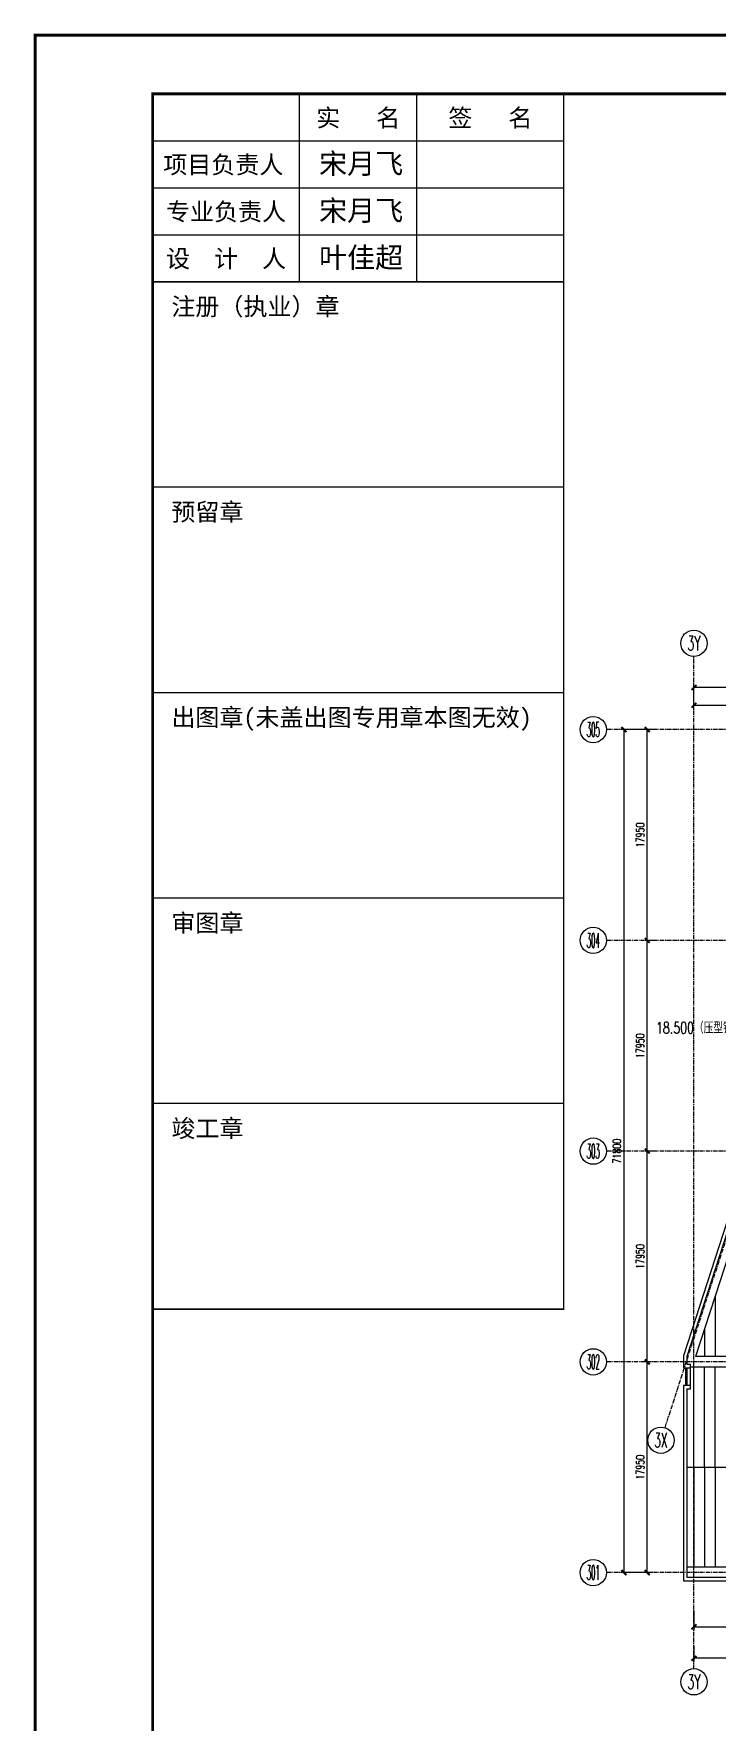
# Model space of a CAD drawing. Extents: x -599358 to 2865263, y -1062760 to 486533.
# Drawn here: x 2056143 to 2114340, y -892293 to -748482 of the extents above; entities that cross this region are included whole.
import ezdxf
from ezdxf.enums import TextEntityAlignment as Align

# ---------------------------------------------------------------- set-up
doc = ezdxf.new("R2010")
doc.units = 0
doc.linetypes.add('CENTER', pattern=[2, 1.25, -0.25, 0.25, -0.25])
for name, color, linetype in [('0-cxFrame', 155, 'Continuous'), ('3符号', 173, 'Continuous'), ('A-LIN-V', 9, 'Continuous'), ('A-SFCE', 30, 'Continuous'), ('A-WINDOW', 140, 'Continuous'), ('DIM', 173, 'Continuous'), ('DOTE', 1, 'CENTER'), ('qianming', 155, 'Continuous')]:
    doc.layers.add(name, color=color, linetype=linetype)
doc.layers.add('0-cxText', color=131, linetype='Continuous', lineweight=25)
doc.layers.add('底板111', color=5, linetype='Continuous', lineweight=13)
doc.styles.add('_TCH_AXIS', font='COMPLEX', dxfattribs={"bigfont": 'GBCBIG'})
doc.styles.add('cx_biaoti', font='')
doc.styles.add('cx_tuming', font='simhei.ttf')
doc.styles.add('cx_tuqian1', font='宋体.shx')
doc.styles.add('DHTEXT-1', font='romans.shx', dxfattribs={"width": 0.7, "bigfont": 'chinese.shx'})
doc.styles.add('卓越符号', font='ROMANS.shx', dxfattribs={"width": 0.7, "bigfont": 'CHINESE.shx'})
doc.styles.add('图框宋体', font='', dxfattribs={"width": 0.75})
doc.styles.add('黑体', font='simhei.ttf')
doc.styles.get('cx_biaoti').set_extended_font_data('SimSun')
doc.styles.get('图框宋体').set_extended_font_data('SimSun')
doc.dimstyles.new('ZN280', dxfattribs={"dimscale": 280, "dimtxt": 2.5, "dimasz": 1.5, "dimexe": 1, "dimexo": 2, "dimgap": 0.9, "dimtad": 1, "dimdec": 0, "dimdsep": 46, "dimtxsty": 'DHTEXT-1', "dimblk": 'ARCHTICK', "dimcen": 2.5, "dimclrd": 173, "dimclre": 173, "dimclrt": 7, "dimazin": 2, "dimtfac": 1, "dimtdec": 0, "dimtix": 1, "dimtmove": 2, "dimatfit": 3, "dimfxl": 0, "dimarcsym": 0})

# ---------------------------------------------------------------- blocks, each defined once
blk = doc.blocks.new('卓越-轴号')
blk.add_circle((0, 0), 4)
at = {"color": 0, "style": '_TCH_AXIS', "width": 1.041667, "flags": 8}
blk.add_attdef('A', text='', height=4.48, dxfattribs=at).set_placement((-2, -2.24), (2, -2.24), align=Align.FIT)
blk = doc.blocks.new('*U612')
at = {"ltscale": 10}
blk.add_line((3.48, 0), (-6.85, 0), dxfattribs=at)
blk.add_lwpolyline([(3, 3), (0, 0), (-3, 3), (13.45, 3)])
at = {"color": 0, "style": '卓越符号', "width": 0.7, "flags": 8}
blk.add_attdef('±0.000', text='', height=3.5, dxfattribs=at).set_placement((13.45, 4.35), align=Align.RIGHT)
blk = doc.blocks.new('_ArchTick')
at = {"color": 0, "linetype": 'ByBlock', "const_width": 0.4}
blk.add_lwpolyline([(-0.5, -0.5), (0.5, 0.5)], dxfattribs=at)
blk = doc.blocks.new('*D2010')
at = {"layer": 'Defpoints', "color": 0, "ltscale": 2800, "transparency": 16777216}
for p in [(2112359, -882272), (2121359, -882272), (2121359, -884168)]:
    blk.add_point(p, dxfattribs=at)
at = {"layer": 'DIM', "color": 173, "linetype": 'ByBlock', "lineweight": -2, "ltscale": 2800, "transparency": 16777216}
for p, q in [((2112359, -882832), (2112359, -884448)), ((2121359, -882832), (2121359, -884448)), ((2112359, -884168), (2121359, -884168))]:
    blk.add_line(p, q, dxfattribs=at)
at = {"layer": 'DIM', "color": 173, "lineweight": -2, "ltscale": 2800, "transparency": 16777216, "xscale": 420, "yscale": 420, "zscale": 420, "rotation": 180}
blk.add_blockref('_ArchTick', (2112359, -884168), dxfattribs=at)
at = {"layer": 'DIM', "color": 173, "lineweight": -2, "ltscale": 2800, "transparency": 16777216, "xscale": 420, "yscale": 420, "zscale": 420}
blk.add_blockref('_ArchTick', (2121359, -884168), dxfattribs=at)
at = {"layer": 'DIM', "color": 7, "ltscale": 2800, "transparency": 16777216, "insert": (2116859, -883566), "char_height": 700, "attachment_point": 5, "style": 'DHTEXT-1'}
blk.add_mtext('9000', dxfattribs=at)
blk = doc.blocks.new('*D2006')
at = {"layer": 'Defpoints', "color": 0, "ltscale": 2800, "transparency": 16777216}
for p in [(2112359, -885239), (2296359, -885239), (2112359, -886850)]:
    blk.add_point(p, dxfattribs=at)
at = {"layer": 'DIM', "color": 173, "linetype": 'ByBlock', "lineweight": -2, "ltscale": 2800, "transparency": 16777216}
for p, q in [((2112359, -885799), (2112359, -887130)), ((2296359, -885799), (2296359, -887130)), ((2296359, -886850), (2112359, -886850))]:
    blk.add_line(p, q, dxfattribs=at)
at = {"layer": 'DIM', "color": 173, "lineweight": -2, "ltscale": 2800, "transparency": 16777216, "xscale": 420, "yscale": 420, "zscale": 420, "rotation": 180}
blk.add_blockref('_ArchTick', (2112359, -886850), dxfattribs=at)
at = {"layer": 'DIM', "color": 173, "lineweight": -2, "ltscale": 2800, "transparency": 16777216, "xscale": 420, "yscale": 420, "zscale": 420}
blk.add_blockref('_ArchTick', (2296359, -886850), dxfattribs=at)
at = {"layer": 'DIM', "color": 7, "ltscale": 2800, "transparency": 16777216, "insert": (2204359, -886248), "char_height": 700, "attachment_point": 5, "style": 'DHTEXT-1'}
blk.add_mtext('184000', dxfattribs=at)
blk = doc.blocks.new('*D2007')
at = {"layer": 'Defpoints', "color": 0, "ltscale": 2800, "transparency": 16777216}
for p in [(2108382, -861600), (2109098, -861600), (2109098, -879550)]:
    blk.add_point(p, dxfattribs=at)
at = {"layer": 'DIM', "color": 173, "linetype": 'ByBlock', "lineweight": -2, "ltscale": 2800, "transparency": 16777216}
for p, q in [((2108538, -861600), (2108102, -861600)), ((2108382, -879550), (2108382, -861600)), ((2108538, -879550), (2108102, -879550))]:
    blk.add_line(p, q, dxfattribs=at)
at = {"layer": 'DIM', "color": 173, "lineweight": -2, "ltscale": 2800, "transparency": 16777216, "xscale": 420, "yscale": 420, "zscale": 420}
for p, rotation in [((2108382, -861600), 90), ((2108382, -879550), 270)]:
    blk.add_blockref('_ArchTick', p, dxfattribs=dict(at, rotation=rotation))
at = {"layer": 'DIM', "color": 7, "ltscale": 2800, "transparency": 16777216, "insert": (2107780, -870575), "char_height": 700, "attachment_point": 5, "rotation": 90, "style": 'DHTEXT-1'}
blk.add_mtext('17950', dxfattribs=at)
blk = doc.blocks.new('*D2008')
at = {"layer": 'Defpoints', "color": 0, "ltscale": 2800, "transparency": 16777216}
for p in [(2108382, -843650), (2108382, -843650), (2109098, -861600)]:
    blk.add_point(p, dxfattribs=at)
at = {"layer": 'DIM', "color": 173, "linetype": 'ByBlock', "lineweight": -2, "ltscale": 2800, "transparency": 16777216}
for p, q in [((2108382, -861600), (2108382, -843650)), ((2108942, -843650), (2108662, -843650)), ((2108538, -861600), (2108102, -861600))]:
    blk.add_line(p, q, dxfattribs=at)
at = {"layer": 'DIM', "color": 173, "lineweight": -2, "ltscale": 2800, "transparency": 16777216, "xscale": 420, "yscale": 420, "zscale": 420}
for p, rotation in [((2108382, -843650), 90), ((2108382, -861600), 270)]:
    blk.add_blockref('_ArchTick', p, dxfattribs=dict(at, rotation=rotation))
at = {"layer": 'DIM', "color": 7, "ltscale": 2800, "transparency": 16777216, "insert": (2107780, -852625), "char_height": 700, "attachment_point": 5, "rotation": 90, "style": 'DHTEXT-1'}
blk.add_mtext('17950', dxfattribs=at)
blk = doc.blocks.new('*D2009')
at = {"layer": 'Defpoints', "color": 0, "ltscale": 2800, "transparency": 16777216}
for p in [(2108382, -825700), (2108382, -825700), (2108382, -843650)]:
    blk.add_point(p, dxfattribs=at)
at = {"layer": 'DIM', "color": 173, "linetype": 'ByBlock', "lineweight": -2, "ltscale": 2800, "transparency": 16777216}
for p, q in [((2108382, -843650), (2108382, -825700)), ((2108942, -825700), (2108662, -825700)), ((2108942, -843650), (2108662, -843650))]:
    blk.add_line(p, q, dxfattribs=at)
at = {"layer": 'DIM', "color": 173, "lineweight": -2, "ltscale": 2800, "transparency": 16777216, "xscale": 420, "yscale": 420, "zscale": 420}
for p, rotation in [((2108382, -825700), 90), ((2108382, -843650), 270)]:
    blk.add_blockref('_ArchTick', p, dxfattribs=dict(at, rotation=rotation))
at = {"layer": 'DIM', "color": 7, "ltscale": 2800, "transparency": 16777216, "insert": (2107780, -834675), "char_height": 700, "attachment_point": 5, "rotation": 90, "style": 'DHTEXT-1'}
blk.add_mtext('17950', dxfattribs=at)
blk = doc.blocks.new('*D2019')
at = {"layer": 'Defpoints', "color": 0, "ltscale": 2800, "transparency": 16777216}
for p in [(2108382, -807750), (2108382, -807750), (2108382, -825700)]:
    blk.add_point(p, dxfattribs=at)
at = {"layer": 'DIM', "color": 173, "linetype": 'ByBlock', "lineweight": -2, "ltscale": 2800, "transparency": 16777216}
for p, q in [((2108382, -825700), (2108382, -807750)), ((2108942, -807750), (2108662, -807750)), ((2108942, -825700), (2108662, -825700))]:
    blk.add_line(p, q, dxfattribs=at)
at = {"layer": 'DIM', "color": 173, "lineweight": -2, "ltscale": 2800, "transparency": 16777216, "xscale": 420, "yscale": 420, "zscale": 420}
for p, rotation in [((2108382, -807750), 90), ((2108382, -825700), 270)]:
    blk.add_blockref('_ArchTick', p, dxfattribs=dict(at, rotation=rotation))
at = {"layer": 'DIM', "color": 7, "ltscale": 2800, "transparency": 16777216, "insert": (2107780, -816725), "char_height": 700, "attachment_point": 5, "rotation": 90, "style": 'DHTEXT-1'}
blk.add_mtext('17950', dxfattribs=at)
blk = doc.blocks.new('*D2020')
at = {"layer": 'Defpoints', "color": 0, "ltscale": 2800, "transparency": 16777216}
for p in [(2109416, -807750), (2106398, -879550), (2109416, -879550)]:
    blk.add_point(p, dxfattribs=at)
at = {"layer": 'DIM', "color": 173, "linetype": 'ByBlock', "lineweight": -2, "ltscale": 2800, "transparency": 16777216}
for p, q in [((2108856, -807750), (2106118, -807750)), ((2106398, -807750), (2106398, -879550)), ((2108856, -879550), (2106118, -879550))]:
    blk.add_line(p, q, dxfattribs=at)
at = {"layer": 'DIM', "color": 173, "lineweight": -2, "ltscale": 2800, "transparency": 16777216, "xscale": 420, "yscale": 420, "zscale": 420}
for p, rotation in [((2106398, -807750), 90), ((2106398, -879550), 270)]:
    blk.add_blockref('_ArchTick', p, dxfattribs=dict(at, rotation=rotation))
at = {"layer": 'DIM', "color": 7, "ltscale": 2800, "transparency": 16777216, "insert": (2105796, -843650), "char_height": 700, "attachment_point": 5, "rotation": 90, "style": 'DHTEXT-1'}
blk.add_mtext('71800', dxfattribs=at)
blk = doc.blocks.new('*D2021')
at = {"layer": 'Defpoints', "color": 0, "ltscale": 2800, "transparency": 16777216}
for p in [(2112359, -806560), (2121359, -805676), (2121359, -806560)]:
    blk.add_point(p, dxfattribs=at)
at = {"layer": 'DIM', "color": 173, "linetype": 'ByBlock', "lineweight": -2, "ltscale": 2800, "transparency": 16777216}
for p, q in [((2112359, -806000), (2112359, -805396)), ((2112359, -805676), (2121359, -805676)), ((2121359, -806000), (2121359, -805396))]:
    blk.add_line(p, q, dxfattribs=at)
at = {"layer": 'DIM', "color": 173, "lineweight": -2, "ltscale": 2800, "transparency": 16777216, "xscale": 420, "yscale": 420, "zscale": 420, "rotation": 180}
blk.add_blockref('_ArchTick', (2112359, -805676), dxfattribs=at)
at = {"layer": 'DIM', "color": 173, "lineweight": -2, "ltscale": 2800, "transparency": 16777216, "xscale": 420, "yscale": 420, "zscale": 420}
blk.add_blockref('_ArchTick', (2121359, -805676), dxfattribs=at)
at = {"layer": 'DIM', "color": 7, "ltscale": 2800, "transparency": 16777216, "insert": (2116859, -805074), "char_height": 700, "attachment_point": 5, "style": 'DHTEXT-1'}
blk.add_mtext('9000', dxfattribs=at)
blk = doc.blocks.new('*D2034')
at = {"layer": 'Defpoints', "color": 0, "ltscale": 2800, "transparency": 16777216}
for p in [(2112359, -804161), (2112359, -806364), (2297159, -806364)]:
    blk.add_point(p, dxfattribs=at)
at = {"layer": 'DIM', "color": 173, "linetype": 'ByBlock', "lineweight": -2, "ltscale": 2800, "transparency": 16777216}
for p, q in [((2112359, -805804), (2112359, -803881)), ((2297159, -805804), (2297159, -803881)), ((2297159, -804161), (2112359, -804161))]:
    blk.add_line(p, q, dxfattribs=at)
at = {"layer": 'DIM', "color": 173, "lineweight": -2, "ltscale": 2800, "transparency": 16777216, "xscale": 420, "yscale": 420, "zscale": 420, "rotation": 180}
blk.add_blockref('_ArchTick', (2112359, -804161), dxfattribs=at)
at = {"layer": 'DIM', "color": 173, "lineweight": -2, "ltscale": 2800, "transparency": 16777216, "xscale": 420, "yscale": 420, "zscale": 420}
blk.add_blockref('_ArchTick', (2297159, -804161), dxfattribs=at)
at = {"layer": 'DIM', "color": 7, "ltscale": 2800, "transparency": 16777216, "insert": (2204759, -803559), "char_height": 700, "attachment_point": 5, "style": 'DHTEXT-1'}
blk.add_mtext('184800', dxfattribs=at)
blk = doc.blocks.new('zjcx_lan_xinxi(Dragon)')
for p, q in [((7000, -3200), (0, -3200)), ((7000, -6700), (0, -6700)), ((7000, -10200), (0, -10200)), ((7000, -13700), (0, -13700)), ((7000, -17200), (0, -17200))]:
    blk.add_line(p, q)
at = {"const_width": 25}
blk.add_lwpolyline([(0, -20700), (7000, -20700), (7000, 0), (0, 0)], close=True, dxfattribs=at)
for points in [[(2500, -3200), (2500, 0)], [(4500, -3200), (4500, 0)], [(0, -800), (7000, -800)], [(0, -1600), (7000, -1600)], [(0, -2400), (7000, -2400)]]:
    blk.add_lwpolyline(points)
for points in [[(7000, -3200), (7000, 0)], [(0, -3200), (7000, -3200)], [(0, -20700), (7000, -20700), (7000, -3200)], [(0, -20700), (7000, -20700)]]:
    blk.add_lwpolyline(points, dxfattribs=at)
at = {"style": '图框宋体'}
for s, p in [('实   名', (3500, -400)), ('签   名', (5750, -400)), ('项目负责人', (1204, -1200)), ('专业负责人', (1250, -2000)), ('设  计  人', (1250, -2800))]:
    blk.add_text(s, height=300, dxfattribs=at).set_placement(p, align=Align.MIDDLE)
for s, p in [('注册（执业）章', (318, -3771)), ('预留章', (318, -7271)), ('出图章(未盖出图专用章本图无效)', (318, -10771)), ('审图章', (318, -14271)), ('竣工章', (318, -17771))]:
    blk.add_text(s, height=300, dxfattribs=at).set_placement(p)
blk = doc.blocks.new('T-信息(Dragon)')
at = {"layer": '0-cxFrame'}
blk.add_blockref('zjcx_lan_xinxi(Dragon)', (0, 0), dxfattribs=at)
at = {"layer": 'qianming', "color": 3, "style": 'cx_biaoti'}
for s, p in [('宋月飞', (3550, -1186)), ('宋月飞', (3550, -1986)), ('叶佳超', (3550, -2786))]:
    blk.add_text(s, height=350, dxfattribs=at).set_placement(p, align=Align.MIDDLE_CENTER)
blk = doc.blocks.new('TK22.A2 L(Dragon)')
at = {"layer": '0-cxFrame', "color": 7, "const_width": 0.5}
blk.add_lwpolyline([(0, 0), (-594, 0), (-594, 420), (0, 420)], close=True, dxfattribs=at)
at = {"layer": '0-cxFrame', "const_width": 0.5}
blk.add_lwpolyline([(-80, 10), (-574, 10), (-574, 410), (-80, 410)], close=True, dxfattribs=at)
at = {"layer": '0-cxFrame', "xscale": 0.01, "yscale": 0.01, "zscale": 0.01}
blk.add_blockref('T-信息(Dragon)', (-574, 410), dxfattribs=at)
at = {"style": '黑体', "flags": 4}
blk.add_attdef('图幅', text='', height=3.3, dxfattribs=at).set_placement((-40, 3), align=Align.RIGHT)
at = {"layer": '0-cxText', "flags": 4}
for tag, height, style, p in [('建设单位', 3.5, 'cx_tuming', (-45, 240)), ('项目名称', 3.5, 'cx_tuming', (-45, 210)), ('子项名称', 3.5, 'cx_tuming', (-45, 180)), ('工程编号', 3.3, 'cx_tuqian1', (-35, 165)), ('图名1', 3.5, 'cx_tuming', (-45, 87)), ('图名2', 3.5, 'cx_tuming', (-45, 79)), ('图名3', 3.5, 'cx_tuming', (-45, 71)), ('出图日期', 3.3, 'cx_tuqian1', (-39, 60)), ('专业', 3.3, 'cx_tuqian1', (-55, 52)), ('版次', 3.3, 'cx_tuqian1', (-20, 44)), ('图号', 3.3, 'cx_tuqian1', (-55, 44))]:
    blk.add_attdef(tag, text='', height=height, dxfattribs=dict(at, style=style)).set_placement(p, align=Align.MIDDLE)
at = {"layer": 'Defpoints', "color": 6, "flags": 4}
for tag, height, style, p in [('tufu', 3.3, '黑体', (-12, 12)), ('dwfname', 4, 'cx_tuqian1', (-80, 3))]:
    blk.add_attdef(tag, text='', height=height, dxfattribs=dict(at, style=style)).set_placement(p, align=Align.RIGHT)

msp = doc.modelspace()

# ---------------------------------------------------------------- linework, layer by layer
at = {"layer": 'A-LIN-V'}
msp.add_line((2118022.1, -844100), (2112490, -861150), dxfattribs=at)
for points in [[(2296859.2, -861150), (2112490, -861150)], [(2296859.2, -862050), (2112059.2, -862050)], [(2296859.2, -879100), (2111759.2, -879100)]]:
    msp.add_lwpolyline(points, dxfattribs=at)
at = {"layer": 'A-SFCE'}
for p, q in [((2111759.2, -862100), (2111759.2, -863600)), ((2112059.2, -863900), (2112059.2, -861800)), ((2111759.2, -863900), (2112059.2, -863900))]:
    msp.add_line(p, q, dxfattribs=at)
for points in [[(2297159.2, -880250), (2297159.2, -807050), (2128992.1, -807050), (2111459.2, -861086.7), (2111459.2, -862100), (2112059.2, -862100)], [(2111759.2, -863900), (2111759.2, -879950), (2296859.2, -879950), (2296859.2, -807350), (2129210.2, -807350), (2111759.2, -861134.1), (2111759.2, -861800), (2112059.2, -861800)], [(2111962.4, -861800), (2112059.2, -861800)], [(2112059.2, -863600), (2111459.2, -863600), (2111459.2, -880250), (2297159.2, -880250)], [(2111759.2, -870575), (2296859.2, -870575)]]:
    msp.add_lwpolyline(points, dxfattribs=at)
at = {"layer": 'A-WINDOW'}
for p, q in [((2111659.2, -863599.6), (2111662.3, -862100)), ((2111692.2, -863599.7), (2111695.3, -862100)), ((2111726.2, -863599.9), (2111729.3, -862100))]:
    msp.add_line(p, q, dxfattribs=at)
at = {"layer": 'DOTE', "ltscale": 280}
for p, q in [((2112359.2, -887730), (2112359.2, -801515)), ((2305263.4, -807750), (2104903.4, -807750)), ((2305263.4, -825700), (2104903.4, -825700)), ((2305263.4, -843650), (2104903.4, -843650)), ((2305263.4, -861600), (2104903.4, -861600)), ((2305263.4, -879550), (2104903.4, -879550))]:
    msp.add_line(p, q, dxfattribs=at)
msp.add_lwpolyline([(2109893.6, -867208), (2135227.7, -789127.7)], dxfattribs=at)
at = {"layer": '底板111', "ltscale": 2500}
for p, q in [((2114159.2, -856005.4), (2114159.2, -861150)), ((2113259.2, -858779.3), (2113259.2, -861150)), ((2112359.2, -870575), (2112359.2, -862050)), ((2113259.2, -870575), (2113259.2, -862050)), ((2114159.2, -870575), (2114159.2, -862050)), ((2112359.2, -870575), (2112359.2, -879100)), ((2113259.2, -870575), (2113259.2, -879100)), ((2114159.2, -870575), (2114159.2, -879100))]:
    msp.add_line(p, q, dxfattribs=at)

# ---------------------------------------------------------------- block references
at = {"layer": '0-cxFrame', "xscale": 500, "yscale": 500, "zscale": 500}
msp.add_blockref('TK22.A2 L(Dragon)', (2353268.2, -958607), dxfattribs=at)
at = {"layer": '3符号', "color": 7}
ref = msp.add_blockref('卓越-轴号', (2112359.2, -800395), dxfattribs=dict(at, xscale=280, yscale=280, zscale=280))
ref.add_attrib('A', '3Y', dxfattribs={"layer": '0', "color": 0, "height": 1254.4, "style": '_TCH_AXIS', "width": 0.493421}).set_placement((2111799.2, -801022.2), (2112919.2, -801022.2), align=Align.FIT)
ref = msp.add_blockref('卓越-轴号', (2103783.4, -807750), dxfattribs=dict(at, xscale=280, yscale=280, zscale=280))
ref.add_attrib('A', '305', dxfattribs={"layer": '0', "color": 0, "height": 1254.4, "style": '_TCH_AXIS', "width": 0.353774}).set_placement((2103223.4, -808377.2), (2104343.4, -808377.2), align=Align.FIT)
ref = msp.add_blockref('卓越-轴号', (2103783.4, -825700), dxfattribs=dict(at, xscale=280, yscale=280, zscale=280))
ref.add_attrib('A', '304', dxfattribs={"layer": '0', "color": 0, "height": 1254.4, "style": '_TCH_AXIS', "width": 0.340909}).set_placement((2103223.4, -826327.2), (2104343.4, -826327.2), align=Align.FIT)
ref = msp.add_blockref('*U612', (2120121.4, -834853.7), dxfattribs=dict(at, xscale=280, yscale=280, zscale=280))
ref.add_attrib('±0.000', '18.500（压型钢板女儿墙顶结构标高）', dxfattribs={"layer": '0', "color": 0, "height": 980, "style": '卓越符号', "width": 0.7}).set_placement((2123887.4, -833635.7), align=Align.RIGHT)
ref = msp.add_blockref('卓越-轴号', (2103783.4, -843650), dxfattribs=dict(at, xscale=280, yscale=280, zscale=280))
ref.add_attrib('A', '303', dxfattribs={"layer": '0', "color": 0, "height": 1254.4, "style": '_TCH_AXIS', "width": 0.353774}).set_placement((2103223.4, -844277.2), (2104343.4, -844277.2), align=Align.FIT)
ref = msp.add_blockref('卓越-轴号', (2103783.4, -861600), dxfattribs=dict(at, xscale=280, yscale=280, zscale=280))
ref.add_attrib('A', '302', dxfattribs={"layer": '0', "color": 0, "height": 1254.4, "style": '_TCH_AXIS', "width": 0.353774}).set_placement((2103223.4, -862227.2), (2104343.4, -862227.2), align=Align.FIT)
ref = msp.add_blockref('卓越-轴号', (2109548, -868273.3), dxfattribs=dict(at, xscale=280, yscale=280, zscale=280))
ref.add_attrib('A', '3X', dxfattribs={"layer": '0', "color": 0, "height": 1254.4, "style": '_TCH_AXIS', "width": 0.506757}).set_placement((2108988, -868900.5), (2110108, -868900.5), align=Align.FIT)
ref = msp.add_blockref('卓越-轴号', (2103783.4, -879550), dxfattribs=dict(at, xscale=280, yscale=280, zscale=280))
ref.add_attrib('A', '301', dxfattribs={"layer": '0', "color": 0, "height": 1254.4, "style": '_TCH_AXIS', "width": 0.390625}).set_placement((2103223.4, -880177.2), (2104343.4, -880177.2), align=Align.FIT)
ref = msp.add_blockref('卓越-轴号', (2112359.2, -888850), dxfattribs=dict(at, xscale=280, yscale=280, zscale=280))
ref.add_attrib('A', '3Y', dxfattribs={"layer": '0', "color": 0, "height": 1254.4, "style": '_TCH_AXIS', "width": 0.493421}).set_placement((2111799.2, -889477.2), (2112919.2, -889477.2), align=Align.FIT)

# ---------------------------------------------------------------- dimensions: what is measured, and where the dimension line sits
at = {"layer": 'DIM', "ltscale": 2800}
for p1, p2, distance, picture, middle in [((2297159.2, -806364.2), (2112359.2, -806364.2), -2202.8, '*D2034', (2204759.2, -803559.4)), ((2112359.2, -806559.5), (2121359.2, -806559.5), 883.2, '*D2021', (2116859.2, -805074.4)), ((2109416.1, -807750), (2109416.1, -879550), -3017.9, '*D2020', (2105796.2, -843650)), ((2109098.1, -879550), (2109098.1, -861600), 716.5, '*D2007', (2107779.6, -870575)), ((2112359.2, -882271.8), (2121359.2, -882271.8), -1896.3, '*D2010', (2116859.2, -883566.1)), ((2296359.2, -885239), (2112359.2, -885239), 1611.1, '*D2006', (2204359.2, -886248.1))]:
    dim = msp.add_aligned_dim(p1=p1, p2=p2, distance=distance, dimstyle='ZN280', dxfattribs=at)
    dim.commit()
    dim.dimension.update_dxf_attribs({"geometry": picture, "text_midpoint": middle})
for base, p1, p2, picture, middle in [((2108381.6, -807750), (2108381.6, -825700), (2108381.6, -807750), '*D2019', (2107779.6, -816725)), ((2108381.6, -825700), (2108381.6, -843650), (2108381.6, -825700), '*D2009', (2107779.6, -834675)), ((2108381.6, -843650), (2109098.1, -861600), (2108381.6, -843650), '*D2008', (2107779.6, -852625))]:
    dim = msp.add_linear_dim(base=base, p1=p1, p2=p2, angle=270, dimstyle='ZN280', dxfattribs=at)
    dim.commit()
    dim.dimension.update_dxf_attribs({"geometry": picture, "text_midpoint": middle})

doc.saveas('drawing.dxf')
